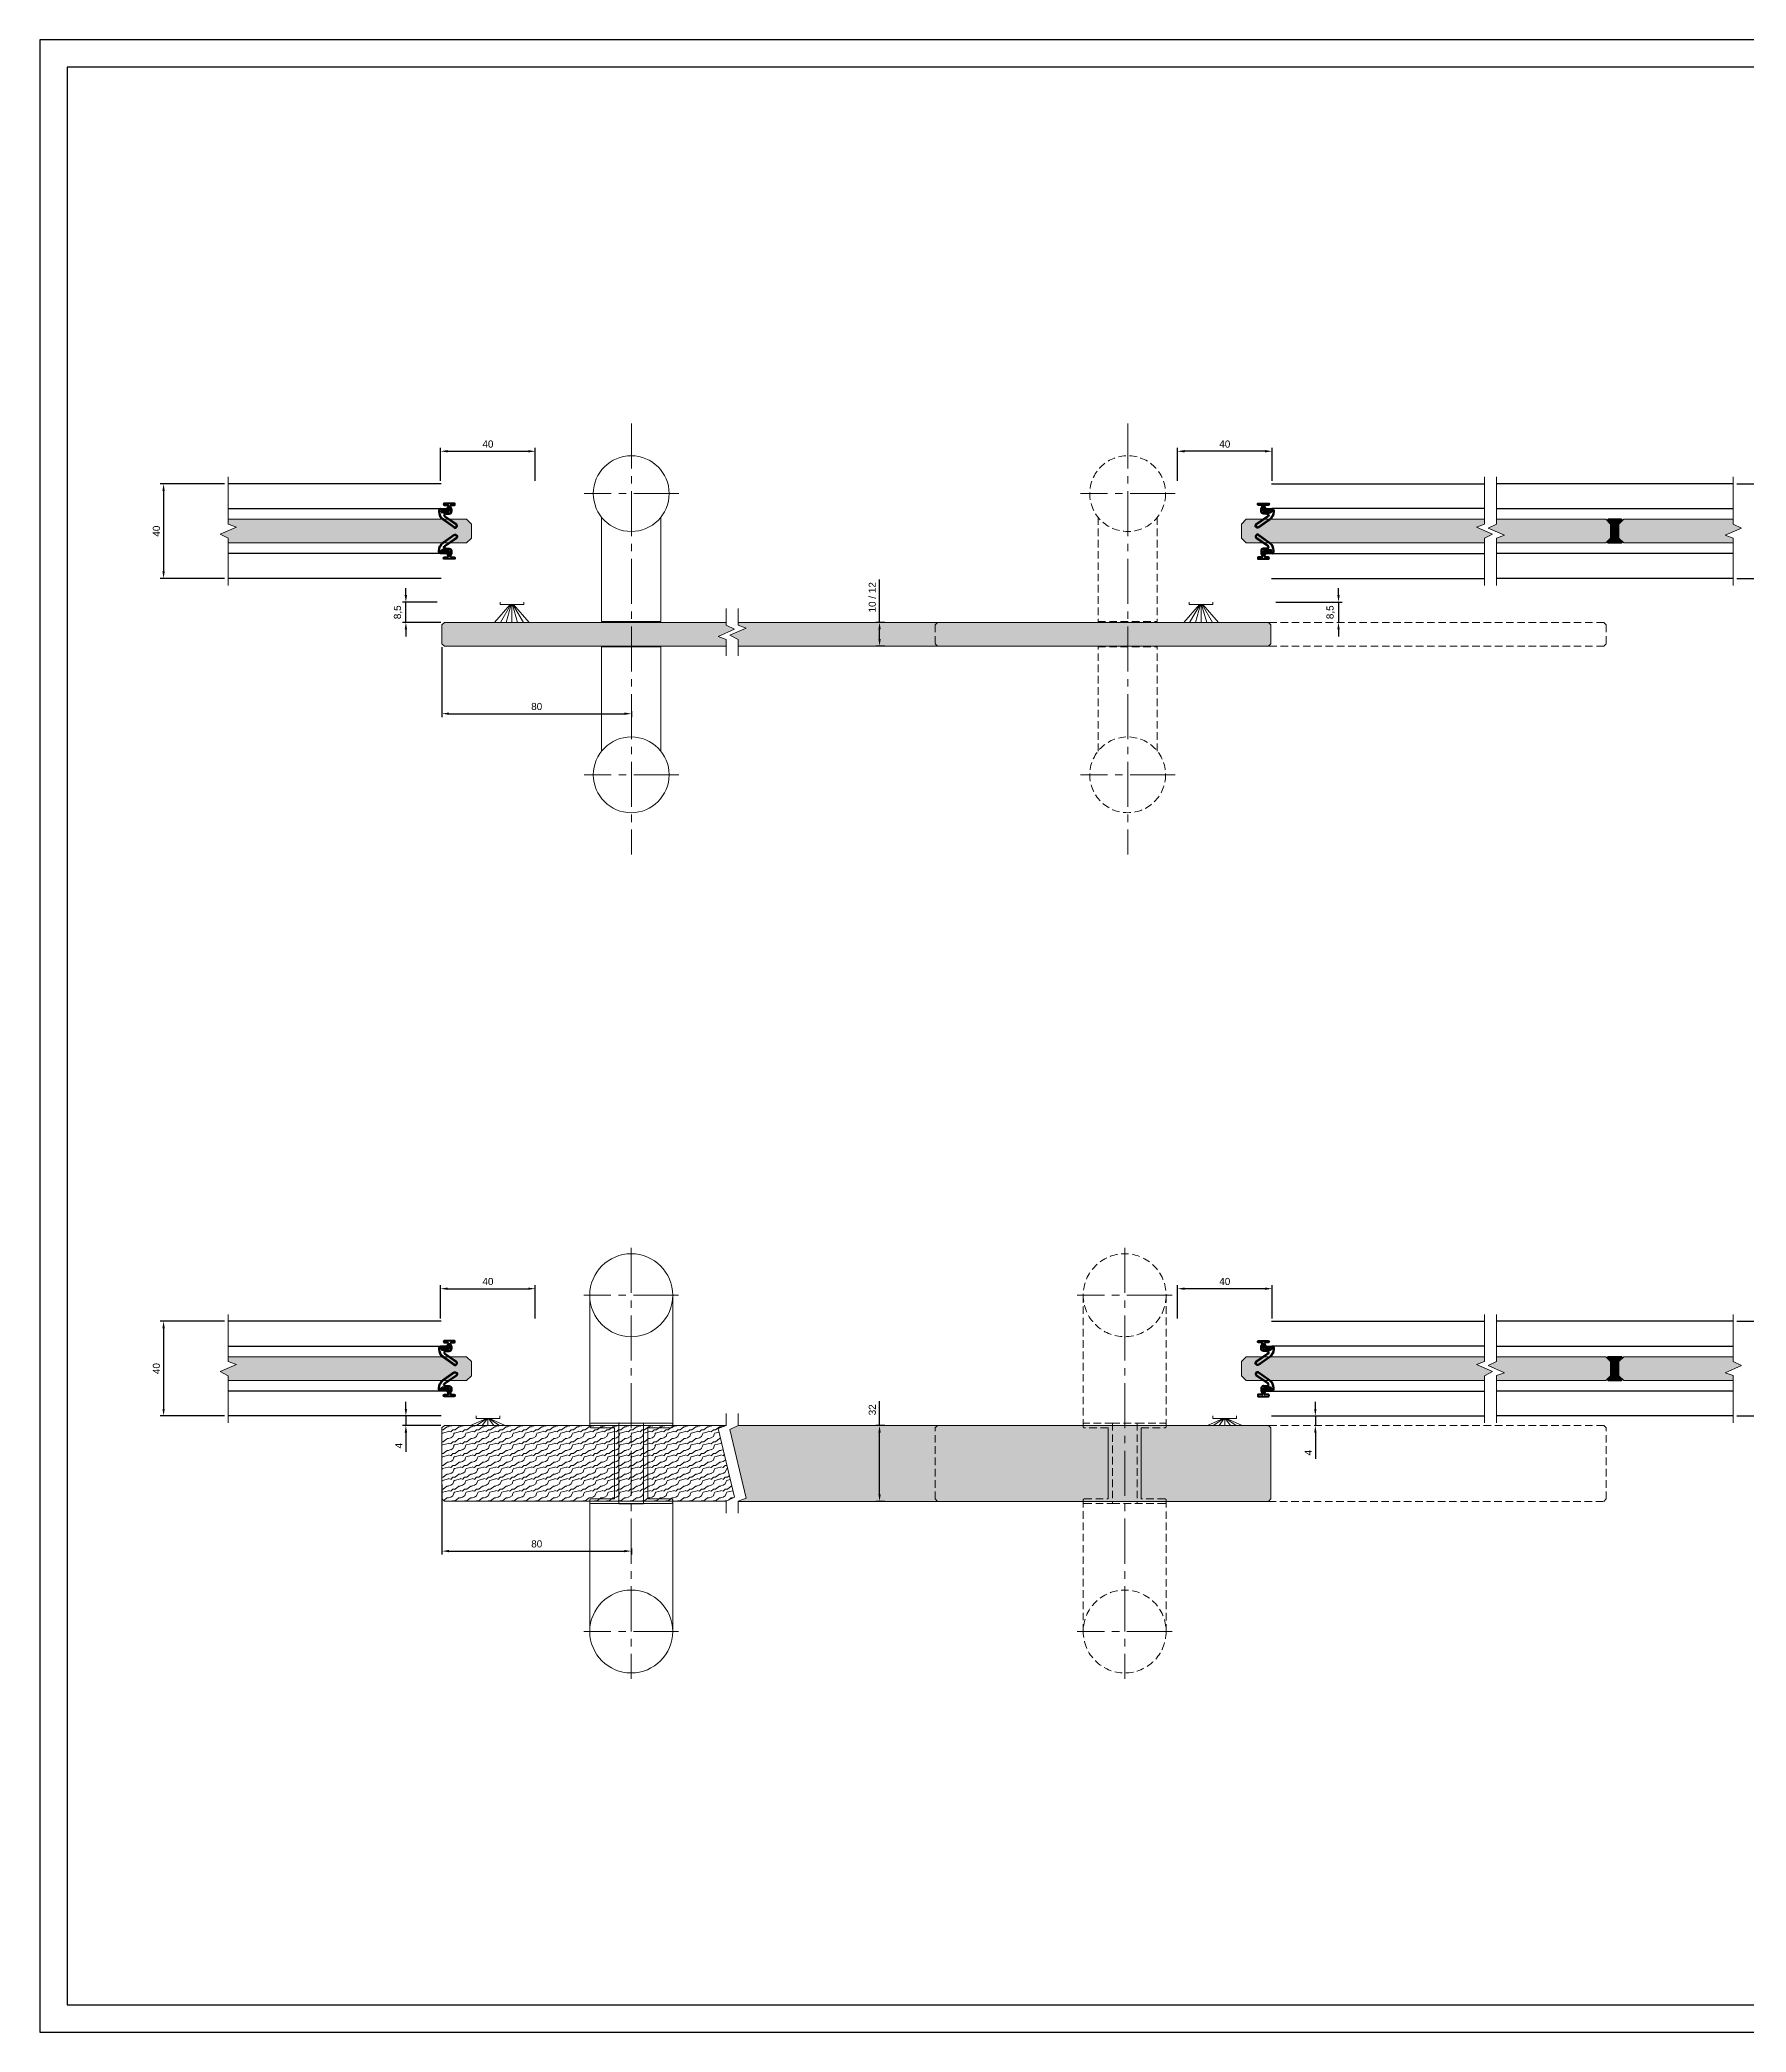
# Model space of a CAD drawing. Header units: millimetres. Extents: x 3394 to 4591, y 1370 to 2211.
# Drawn here: x 3394 to 4115, y 1370 to 2211 of the extents above; entities that cross this region are included whole.
import ezdxf

# ---------------------------------------------------------------- set-up
doc = ezdxf.new("R2010")
doc.units = ezdxf.units.MM
doc.linetypes.add('CENTER2', pattern=[28.575, 19.05, -3.175, 3.175, -3.175])
doc.linetypes.add('HIDDEN2', pattern=[4.7625, 3.175, -1.5875])
for name, color, linetype in [('48800_-_L2315', 7, 'Continuous'), ('48800_-_L3000', 7, 'Continuous'), ('_POLICARBONTAO_9', 7, 'Continuous'), ('Blocchi', 7, 'Continuous'), ('M MODERNUS 3', 6, 'Continuous'), ('PARTENZA_VERTICA', 7, 'Continuous'), ('POLICARBONATO_MO', 7, 'Continuous'), ('quote', 3, 'Continuous')]:
    doc.layers.add(name, color=color, linetype=linetype)
for name, color, linetype, lineweight in [('GLASS & JOINTS', 250, 'Continuous', 13), ('M CENTER', 11, 'CENTER2', 5), ('M HIDDEN', 8, 'HIDDEN2', 5), ('M MODERNUS', 3, 'Continuous', 20)]:
    doc.layers.add(name, color=color, linetype=linetype, lineweight=lineweight)
doc.layers.add('GLASS HATCH', color=7, linetype='Continuous', true_color=0xb8ffed, transparency=0.5)
doc.styles.get("Standard").update_dxf_attribs({"font": 'arial.ttf'})
doc.dimstyles.new('ISO-25$0', dxfattribs={"dimtxt": 3, "dimasz": 3, "dimexe": 1.5, "dimexo": 1.5, "dimgap": 1.5, "dimtad": 1, "dimtxsty": 'Standard', "dimcen": 2.5, "dimadec": 0, "dimazin": 0, "dimtfac": 1, "dimtmove": 0, "dimatfit": 3, "dimfxl": 0, "dimarcsym": 0})
pattern_1 = [(63.4349, (5023.7918, -2662.6565), (-5.0000065, -4.9999958), [0.67082, -10.50952]), (14.5742, (5024.09177, -2662.05655), (-135.0000110433, -34.9999644584), [2.58312, -255.72871]), (342.4744, (5021.59177, -2661.40655), (79.999984564, -25.000041342), [0.996245, -98.62805]), (45, (5022.5418, -2661.7065), (1e-15, 5.0000015), [1.27279, -5.798275]), (360, (5023.442, -2660.8065), (5, 5), [0.95, -4.05]), (39.0939, (5024.39177, -2660.80655), (54.99996955, 45.000040157), [2.061555, -101.01609]), (360, (5025.992, -2659.5065), (5, 5), [0.6, -4.4]), (17.5256, (5021.59177, -2659.50655), (-79.999984564, -25.000041342), [0.996245, -98.62805]), (33.6901, (5022.5418, -2659.2065), (-9.9999978, -5.00000667), [1.081665, -16.94609]), (69.7751, (5023.44177, -2658.60655), (20.000041678, 54.999986322), [1.012425, -100.22986])]

# ---------------------------------------------------------------- blocks, each defined once
blk = doc.blocks.new('Cartiglio A3')
at = {"color": 6}
for points in [[(0, 726.876), (0, 0), (1034.376, 0), (1034.376, 726.876)], [(10, 716.876), (10, 10), (1024.376, 10), (1024.376, 716.876)]]:
    blk.add_lwpolyline(points, close=True, dxfattribs=at)
blk = doc.blocks.new('*U24')
at = {"linetype": 'ByBlock', "lineweight": 0}
for p, q in [((-12.6, 49.36), (-12.6, 5.35)), ((12.4, 49.36), (12.4, 5.35)), ((-12.6, 5.35), (12.4, 5.35)), ((-12.6, -49.36), (-12.6, -5.35)), ((-12.6, -5.35), (12.4, -5.35)), ((12.4, -49.36), (12.4, -5.35))]:
    blk.add_line(p, q, dxfattribs=at)
for centre in [(-0.1, 59.35), (-0.1, -59.35)]:
    blk.add_circle(centre, 16, dxfattribs=at)
at = {"layer": 'M CENTER', "lineweight": 0}
for p, q in [((0, 89), (0, -93.02)), ((20, 59.35), (-20, 59.35)), ((20, -59.35), (-20, -59.35))]:
    blk.add_line(p, q, dxfattribs=at)
blk = doc.blocks.new('*U28')
for p, q in [((-7.3, 8.5), (-0.67, 1)), ((-4.86, 8.5), (-0.44, 1)), ((-0.22, 1), (-2.43, 8.5)), ((0, 1), (0, 8.5)), ((0.22, 1), (2.43, 8.5)), ((4.86, 8.5), (0.44, 1)), ((7.3, 8.5), (0.67, 1)), ((-5, 1), (5, 1)), ((-5, 0), (-5, 1)), ((5, 0), (5, 1))]:
    blk.add_line(p, q)
blk = doc.blocks.new('*U27')
at = {"linetype": 'ByBlock', "lineweight": 0}
for p, q in [((-17.5, 71), (-17.5, 15.5)), ((17.5, 15.5), (17.5, 71)), ((-5.2, 17), (-17, 17)), ((-5.2, 17), (5, 17)), ((-5.2, 17), (-5.2, -17)), ((5.2, 17), (5.2, -17)), ((5.2, 17), (17, 17)), ((-17.5, 16.5), (-17.5, 15.5)), ((-7, 15), (-17, 15)), ((-7, 15), (-7, -15)), ((-7, -15), (-7, 15)), ((7, 15), (7, -15)), ((7, 15), (17, 15)), ((7, -15), (7, 15)), ((17.5, 16.5), (17.5, 15.5)), ((-17.5, -71.02), (-17.5, -15.5)), ((-17.5, -15.5), (-17.5, -16.5)), ((-17, -15), (-7, -15)), ((17, -15), (7, -15)), ((17.5, -15.5), (17.5, -16.5)), ((17.5, -15.5), (17.5, -71.02)), ((-17, -17), (-5.2, -17)), ((17, -17), (5.2, -17))]:
    blk.add_line(p, q, dxfattribs=at)
for p, q in [((-5, 17), (-5.2, 17)), ((5, 17), (5.2, 17)), ((-5.2, -17), (5.2, -17))]:
    blk.add_line(p, q)
for centre in [(0, 70.96), (0, -70.99)]:
    blk.add_circle(centre, 17.5, dxfattribs=at)
for centre, start, end in [((-17, 16.5), 90, 180), ((17, 16.5), 0, 90), ((-17, 15.5), 180, 270), ((17, 15.5), 270, 0), ((-17, -15.5), 90, 180), ((-17, -16.5), 180, 270), ((17, -15.5), 0, 90), ((17, -16.5), 270, 0)]:
    blk.add_arc(centre, 0.5, start, end, dxfattribs=at)
at = {"layer": 'M CENTER', "lineweight": 0}
for p, q in [((0, 91), (0, -91.02)), ((20, 71), (-20, 71)), ((20, -71.02), (-20, -71.02))]:
    blk.add_line(p, q, dxfattribs=at)
blk = doc.blocks.new('*U26')
for p, q in [((-7.3, 4.04), (-0.67, 1)), ((-5, 1), (5, 1)), ((-5, 0), (-5, 1)), ((-4.86, 4.04), (-0.44, 1)), ((-0.22, 1), (-2.43, 4.04)), ((0, 1), (0, 4.04)), ((0.22, 1), (2.43, 4.04)), ((4.86, 4.04), (0.44, 1)), ((7.3, 4.04), (0.67, 1)), ((5, 0), (5, 1))]:
    blk.add_line(p, q)
blk = doc.blocks.new('48800')
at = {"layer": '48800_-_L3000', "linetype": 'Continuous', "lineweight": 5}
h = blk.add_hatch(dxfattribs=at)
h.set_pattern_fill('LINE', color=3, scale=2, angle=45, style=0)
h.set_pattern_definition([(45, (-6239.775, -3270.2284), (-4.490128, 4.490128), [])])
edge = h.paths.add_edge_path()
edge.add_arc((9.4, 2.41), 0.897, 334.12953, 494.36432)
edge.add_line((8.77, 3.05), (5.44, -1.86))
edge.add_arc((4.92, -1.52), 0.632, 270, 326.69915, ccw=False)
edge.add_arc((5, -1.51), 0.64, 180.31288, 262.86787, ccw=False)
edge.add_line((4.36, -1.52), (4.39, -0.03))
edge.add_arc((3.39, -0.03), 1, 0, 90)
edge.add_line((3.39, 0.97), (2.4, 0.97))
edge.add_arc((2.4, 0.71), 0.253, 90, 120)
edge.add_line((2.27, 0.93), (1.59, 0.54))
edge.add_arc((1.47, 0.76), 0.253, 270, 300, ccw=False)
edge.add_line((1.47, 0.51), (1.01, 0.51))
edge.add_line((1.01, 0.51), (1.01, 0.41))
edge.add_line((1.01, 0.41), (1.47, 0.41))
edge.add_arc((1.47, 0.76), 0.353, 270, 300)
edge.add_line((1.64, 0.45), (2.32, 0.85))
edge.add_arc((2.4, 0.71), 0.153, 90, 120, ccw=False)
edge.add_line((2.4, 0.87), (3.39, 0.87))
edge.add_arc((3.39, -0.03), 0.9, 0.06989, 90, ccw=False)
edge.add_line((4.29, -0.03), (4.26, -1.51))
edge.add_arc((5, -1.51), 0.74, 180.20051, 263.35004)
edge.add_arc((4.92, -1.52), 0.732, 269.51182, 326.6433)
edge.add_line((5.53, -1.92), (8.85, 2.99))
edge.add_arc((9.4, 2.41), 0.797, -25.27845, 133.65847, ccw=False)
edge.add_line((10.12, 2.07), (6.71, -2.69))
edge.add_arc((3.54, -0.42), 3.9, 270, 324.43426, ccw=False)
edge.add_line((3.54, -4.32), (3.25, -4.32))
edge.add_arc((3.27, -3.48), 0.839, 196.69401, 268.73177, ccw=False)
edge.add_line((2.47, -3.72), (2.5, -1.15))
edge.add_arc((2.15, -1.15), 0.353, 359.88621, 420)
edge.add_line((2.32, -0.85), (1.64, -0.45))
edge.add_arc((1.47, -0.76), 0.353, 60, 90)
edge.add_line((1.47, -0.41), (1.01, -0.41))
edge.add_line((1.01, -0.41), (1.01, -0.51))
edge.add_line((1.01, -0.51), (1.47, -0.51))
edge.add_arc((1.47, -0.76), 0.253, 60, 90, ccw=False)
edge.add_line((1.59, -0.54), (2.27, -0.93))
edge.add_arc((2.15, -1.15), 0.253, 0, 60, ccw=False)
edge.add_line((2.4, -1.15), (2.37, -3.74))
edge.add_arc((3.27, -3.48), 0.939, 195.73271, 268.8012)
edge.add_line((3.25, -4.42), (3.54, -4.42))
edge.add_arc((3.54, -0.42), 4, 270, 324.43426)
edge.add_line((6.8, -2.75), (10.2, 2.02))
at = {"layer": '48800_-_L2315', "color": 3, "linetype": 'Continuous', "lineweight": 50}
for p, q in [((2.37, 0.86), (2.37, 0.81)), ((2.37, 0.38), (2.37, 0.33)), ((3.25, 0.87), (3.25, 0.82)), ((2.37, -0.45), (2.37, -0.5)), ((2.37, -0.81), (2.37, -0.88)), ((3.25, -0.09), (3.25, -0.17)), ((3.25, -3.38), (3.25, -3.43)), ((3.25, -4.27), (3.25, -4.32))]:
    blk.add_line(p, q, dxfattribs=at)
at = {"layer": '48800_-_L3000', "color": 3, "linetype": 'Continuous', "lineweight": 50}
for p, q in [((0, 2.02), (0, -2.02)), ((0.76, 0.63), (0.76, 2.02)), ((1.47, 0.51), (1.01, 0.51)), ((1.01, 0.51), (1.01, 0.41)), ((1.01, 0.41), (1.47, 0.41)), ((1.96, 0.38), (1.01, 0.38)), ((2.27, 0.93), (1.59, 0.54)), ((1.64, 0.45), (2.32, 0.85)), ((2.35, 0.8), (1.7, 0.43)), ((1.7, 0.43), (1.96, 0.43)), ((3.39, 0.97), (2.4, 0.97)), ((2.4, 0.87), (3.39, 0.87)), ((3.39, 0.82), (2.4, 0.82)), ((8.77, 3.05), (5.44, -1.86)), ((5.53, -1.92), (8.85, 2.99)), ((8.88, 2.95), (5.57, -1.95)), ((6.67, -2.66), (10.07, 2.09)), ((10.12, 2.07), (6.71, -2.69)), ((6.8, -2.75), (10.2, 2.02)), ((0.76, -2.02), (0.76, -0.63)), ((1.01, -0.38), (2, -0.38)), ((1.47, -0.41), (1.01, -0.41)), ((1.01, -0.41), (1.01, -0.51)), ((1.01, -0.51), (1.47, -0.51)), ((1.59, -0.54), (2.27, -0.93)), ((2.32, -0.85), (1.64, -0.45)), ((2, -0.43), (1.7, -0.43)), ((1.7, -0.43), (2.35, -0.8)), ((2.4, -1.15), (2.37, -3.74)), ((2.47, -3.72), (2.5, -1.15)), ((2.55, -1.15), (2.52, -3.72)), ((2.95, -3.02), (2.95, -1.38)), ((3, -1.38), (3, -3.02)), ((3.25, -4.27), (3.54, -4.27)), ((3.54, -4.32), (3.25, -4.32)), ((3.25, -4.42), (3.54, -4.42)), ((3.76, -3.02), (3.76, -1.42)), ((3.81, -1.42), (3.81, -3.02)), ((4.21, -1.51), (4.24, -0.03)), ((4.29, -0.03), (4.26, -1.51)), ((4.36, -1.52), (4.39, -0.03))]:
    blk.add_line(p, q, dxfattribs=at)
for centre, radius, start, end in [((0.38, 2.02), 0.379, 0, 180), ((1.01, 0.63), 0.253, 180, 270), ((1.47, 0.76), 0.253, 270, 300), ((1.47, 0.76), 0.353, 270, 300), ((1.96, -1.42), 1.85, 0, 90), ((1.96, -1.42), 1.8, 0, 90), ((2.4, 0.71), 0.253, 90, 120), ((2.4, 0.71), 0.153, 90, 120), ((2.4, 0.71), 0.103, 90, 120), ((3.39, -0.03), 1, 0, 90), ((3.39, -0.03), 0.9, 0.06989, 90), ((3.39, -0.03), 0.85, 0.10937, 90), ((9.4, 2.41), 0.897, 334.12953, 134.36432), ((9.4, 2.41), 0.797, 334.72155, 133.65847), ((9.4, 2.41), 0.747, 335.06135, 133.25328), ((0.38, -2.02), 0.379, 180, 0), ((1.01, -0.63), 0.253, 90, 180), ((1.47, -0.76), 0.353, 60, 90), ((1.47, -0.76), 0.253, 60, 90), ((2, -1.38), 1, 0, 90), ((2, -1.38), 0.95, 0, 90), ((2.15, -1.15), 0.253, 0, 60), ((2.15, -1.15), 0.353, 359.88621, 60), ((2.15, -1.15), 0.403, 359.84598, 60), ((3.27, -3.48), 0.939, 195.73271, 268.8012), ((3.27, -3.48), 0.839, 196.69401, 268.73177), ((3.27, -3.48), 0.789, 197.24238, 268.6922), ((3.38, -3.02), 0.429, 180, 0), ((3.38, -3.02), 0.379, 180, 0), ((3.54, -0.42), 3.85, 270, 324.43426), ((3.54, -0.42), 3.9, 270, 324.43426), ((3.54, -0.42), 4, 270, 324.43426), ((5, -1.51), 0.79, 180.15251, 263.54516), ((5, -1.51), 0.74, 180.20051, 263.35004), ((5, -1.51), 0.64, 180.31288, 262.86787), ((4.92, -1.52), 0.732, 269.51182, 326.6433), ((4.92, -1.52), 0.782, 269.31452, 326.61948), ((4.92, -1.52), 0.632, 270, 326.69915)]:
    blk.add_arc(centre, radius, start, end, dxfattribs=at)
at = {"layer": 'PARTENZA_VERTICA', "color": 3, "linetype": 'Continuous', "lineweight": 50}
for p, q in [((2.2, 0.72), (2.2, 0.77)), ((2.2, 0.36), (2.2, 0.41)), ((2.2, -0.45), (2.2, -0.4)), ((2.2, -0.77), (2.2, -0.72))]:
    blk.add_line(p, q, dxfattribs=at)
blk = doc.blocks.new('POLICARBONATO 10 - H -')
at = {"layer": '_POLICARBONTAO_9'}
h = blk.add_hatch(color=256, dxfattribs=at)
h.dxf.hatch_style = 1
h.paths.add_polyline_path([(-1.28, 5, 0.668179), (-1.49, 4.49), (0, 3), (0, -3), (-1.49, -4.49, 0.668179), (-1.28, -5), (4.28, -5, 0.668179), (4.49, -4.49), (3, -3), (3, 3), (4.49, 4.49, 0.668179), (4.28, 5)])
for p, q in [((0, 3), (-1.49, 4.49)), ((0, 3), (0, -3)), ((4.49, 4.49), (3, 3)), ((3, -3), (3, 3))]:
    blk.add_line(p, q, dxfattribs=at)
at = {"layer": 'POLICARBONATO_MO'}
for p, q in [((4.28, 5), (-1.28, 5)), ((-1.49, -4.49), (0, -3)), ((-1.28, -5), (4.28, -5)), ((3, -3), (4.49, -4.49))]:
    blk.add_line(p, q, dxfattribs=at)
for centre, start, end in [((-1.28, 4.7), 90, 225), ((4.28, 4.7), 315, 90), ((-1.28, -4.7), 135, 270), ((4.28, -4.7), 270, 45)]:
    blk.add_arc(centre, 0.3, start, end, dxfattribs=at)
blk = doc.blocks.new('*D42')
at = {"layer": 'Defpoints', "color": 0, "transparency": 16777216}
for p in [(3473.64, 2023.59), (3446.36, 1983.59), (3473.64, 1983.59)]:
    blk.add_point(p, dxfattribs=at)
at = {"layer": 'quote', "color": 0, "lineweight": -2, "transparency": 16777216}
for p, q in [((3472.14, 2023.59), (3444.86, 2023.59)), ((3446.36, 2020.59), (3446.36, 1986.59)), ((3472.14, 1983.59), (3444.86, 1983.59))]:
    blk.add_line(p, q, dxfattribs=at)
at = {"layer": 'quote', "color": 0, "transparency": 16777216}
for points in [[(3445.86, 2020.59), (3446.86, 2020.59), (3446.36, 2023.59)], [(3445.86, 1986.59), (3446.86, 1986.59), (3446.36, 1983.59)]]:
    blk.add_solid(points, dxfattribs=at)
at = {"layer": 'quote', "color": 0, "transparency": 16777216, "insert": (3443.33, 2003.59), "char_height": 3, "attachment_point": 5, "rotation": 90}
blk.add_mtext('40', dxfattribs=at)
blk = doc.blocks.new('*D43')
at = {"layer": 'Defpoints', "color": 0, "transparency": 16777216}
for p in [(3603.29, 2037.31), (3563.29, 2023.29), (3603.29, 2023.29)]:
    blk.add_point(p, dxfattribs=at)
at = {"layer": 'quote', "color": 0, "lineweight": -2, "transparency": 16777216}
for p, q in [((3563.29, 2024.79), (3563.29, 2038.81)), ((3566.29, 2037.31), (3600.29, 2037.31)), ((3603.29, 2024.79), (3603.29, 2038.81))]:
    blk.add_line(p, q, dxfattribs=at)
at = {"layer": 'quote', "color": 0, "transparency": 16777216}
for points in [[(3566.29, 2037.81), (3566.29, 2036.81), (3563.29, 2037.31)], [(3600.29, 2037.81), (3600.29, 2036.81), (3603.29, 2037.31)]]:
    blk.add_solid(points, dxfattribs=at)
at = {"layer": 'quote', "color": 0, "transparency": 16777216, "insert": (3583.29, 2040.34), "char_height": 3, "attachment_point": 5}
blk.add_mtext('40', dxfattribs=at)
blk = doc.blocks.new('*D44')
at = {"layer": 'Defpoints', "color": 0, "transparency": 16777216}
for p in [(3874.39, 2037.31), (3874.39, 2023.29), (3914.39, 2023.29)]:
    blk.add_point(p, dxfattribs=at)
at = {"layer": 'quote', "color": 0, "lineweight": -2, "transparency": 16777216}
for p, q in [((3874.39, 2024.79), (3874.39, 2038.81)), ((3911.39, 2037.31), (3877.39, 2037.31)), ((3914.39, 2024.79), (3914.39, 2038.81))]:
    blk.add_line(p, q, dxfattribs=at)
at = {"layer": 'quote', "color": 0, "transparency": 16777216}
for points in [[(3877.39, 2037.81), (3877.39, 2036.81), (3874.39, 2037.31)], [(3911.39, 2037.81), (3911.39, 2036.81), (3914.39, 2037.31)]]:
    blk.add_solid(points, dxfattribs=at)
at = {"layer": 'quote', "color": 0, "transparency": 16777216, "insert": (3894.39, 2040.34), "char_height": 3, "attachment_point": 5}
blk.add_mtext('40', dxfattribs=at)
blk = doc.blocks.new('*D45')
at = {"layer": 'Defpoints', "color": 0, "transparency": 16777216}
for p in [(4109.04, 2023.59), (4109.04, 1983.59), (4130.29, 1983.59)]:
    blk.add_point(p, dxfattribs=at)
at = {"layer": 'quote', "color": 0, "lineweight": -2, "transparency": 16777216}
for p, q in [((4110.54, 2023.59), (4131.79, 2023.59)), ((4130.29, 2020.59), (4130.29, 1986.59)), ((4110.54, 1983.59), (4131.79, 1983.59))]:
    blk.add_line(p, q, dxfattribs=at)
at = {"layer": 'quote', "color": 0, "transparency": 16777216}
for points in [[(4129.79, 2020.59), (4130.79, 2020.59), (4130.29, 2023.59)], [(4129.79, 1986.59), (4130.79, 1986.59), (4130.29, 1983.59)]]:
    blk.add_solid(points, dxfattribs=at)
at = {"layer": 'quote', "color": 0, "transparency": 16777216, "insert": (4127.25, 2003.59), "char_height": 3, "attachment_point": 5, "rotation": 90}
blk.add_mtext('40', dxfattribs=at)
blk = doc.blocks.new('*D46')
at = {"layer": 'Defpoints', "color": 0, "transparency": 16777216}
for p in [(3914.39, 1973.59), (3942.4, 1965.09), (3942.4, 1965.09)]:
    blk.add_point(p, dxfattribs=at)
at = {"layer": 'quote', "color": 0, "lineweight": -2, "transparency": 16777216}
for p, q in [((3942.4, 1976.59), (3942.4, 1979.59)), ((3915.89, 1973.59), (3943.9, 1973.59)), ((3942.4, 1973.59), (3942.4, 1965.09)), ((3942.4, 1962.09), (3942.4, 1959.09))]:
    blk.add_line(p, q, dxfattribs=at)
at = {"layer": 'quote', "color": 0, "transparency": 16777216}
for points in [[(3941.9, 1976.59), (3942.9, 1976.59), (3942.4, 1973.59)], [(3941.9, 1962.09), (3942.9, 1962.09), (3942.4, 1965.09)]]:
    blk.add_solid(points, dxfattribs=at)
at = {"layer": 'quote', "color": 0, "transparency": 16777216, "insert": (3939.1, 1969.34), "char_height": 3, "attachment_point": 5, "rotation": 90}
blk.add_mtext('8,5', dxfattribs=at)
blk = doc.blocks.new('*D47')
at = {"layer": 'Defpoints', "color": 0, "transparency": 16777216}
for p in [(3548.66, 1973.59), (3563.39, 1973.59), (3564.89, 1965.09)]:
    blk.add_point(p, dxfattribs=at)
at = {"layer": 'quote', "color": 0, "lineweight": -2, "transparency": 16777216}
for p, q in [((3548.66, 1976.59), (3548.66, 1979.59)), ((3561.89, 1973.59), (3547.16, 1973.59)), ((3548.66, 1965.09), (3548.66, 1973.59)), ((3563.39, 1965.09), (3547.16, 1965.09)), ((3548.66, 1962.09), (3548.66, 1959.09))]:
    blk.add_line(p, q, dxfattribs=at)
at = {"layer": 'quote', "color": 0, "transparency": 16777216}
for points in [[(3548.16, 1976.59), (3549.16, 1976.59), (3548.66, 1973.59)], [(3548.16, 1962.09), (3549.16, 1962.09), (3548.66, 1965.09)]]:
    blk.add_solid(points, dxfattribs=at)
at = {"layer": 'quote', "color": 0, "transparency": 16777216, "insert": (3545.36, 1969.34), "char_height": 3, "attachment_point": 5, "rotation": 90}
blk.add_mtext('8,5', dxfattribs=at)
blk = doc.blocks.new('*D48')
at = {"layer": 'Defpoints', "color": 0, "transparency": 16777216}
for p in [(3563.89, 1956.09), (3643.89, 1929.08), (3643.89, 1926.54)]:
    blk.add_point(p, dxfattribs=at)
at = {"layer": 'quote', "color": 0, "lineweight": -2, "transparency": 16777216}
for p, q in [((3563.89, 1954.59), (3563.89, 1925.04)), ((3566.89, 1926.54), (3640.89, 1926.54)), ((3643.89, 1927.58), (3643.89, 1925.04))]:
    blk.add_line(p, q, dxfattribs=at)
at = {"layer": 'quote', "color": 0, "transparency": 16777216}
for points in [[(3566.89, 1927.04), (3566.89, 1926.04), (3563.89, 1926.54)], [(3640.89, 1927.04), (3640.89, 1926.04), (3643.89, 1926.54)]]:
    blk.add_solid(points, dxfattribs=at)
at = {"layer": 'quote', "color": 0, "transparency": 16777216, "insert": (3603.89, 1929.57), "char_height": 3, "attachment_point": 5}
blk.add_mtext('80', dxfattribs=at)
blk = doc.blocks.new('*D56')
at = {"layer": 'Defpoints', "color": 0, "transparency": 16777216}
for p in [(3748.63, 1965.09), (3752.4, 1965.09), (3752.4, 1955.09)]:
    blk.add_point(p, dxfattribs=at)
at = {"layer": 'quote', "color": 0, "lineweight": -2, "transparency": 16777216}
for p, q in [((3748.63, 1965.09), (3748.63, 1983.23)), ((3750.9, 1965.09), (3747.13, 1965.09)), ((3748.63, 1958.09), (3748.63, 1962.09)), ((3750.9, 1955.09), (3747.13, 1955.09))]:
    blk.add_line(p, q, dxfattribs=at)
at = {"layer": 'quote', "color": 0, "transparency": 16777216}
for points in [[(3748.13, 1962.09), (3749.13, 1962.09), (3748.63, 1965.09)], [(3748.13, 1958.09), (3749.13, 1958.09), (3748.63, 1955.09)]]:
    blk.add_solid(points, dxfattribs=at)
at = {"layer": 'quote', "color": 0, "transparency": 16777216, "insert": (3745.57, 1975.66), "char_height": 3, "attachment_point": 5, "rotation": 90}
blk.add_mtext('10 / 12', dxfattribs=at)
blk = doc.blocks.new('*D85')
at = {"layer": 'Defpoints', "color": 0, "transparency": 16777216}
for p in [(3473.64, 1670.09), (3446.36, 1630.09), (3473.64, 1630.09)]:
    blk.add_point(p, dxfattribs=at)
at = {"layer": 'quote', "color": 0, "lineweight": -2, "transparency": 16777216}
for p, q in [((3472.14, 1670.09), (3444.86, 1670.09)), ((3446.36, 1667.09), (3446.36, 1633.09)), ((3472.14, 1630.09), (3444.86, 1630.09))]:
    blk.add_line(p, q, dxfattribs=at)
at = {"layer": 'quote', "color": 0, "transparency": 16777216}
for points in [[(3445.86, 1667.09), (3446.86, 1667.09), (3446.36, 1670.09)], [(3445.86, 1633.09), (3446.86, 1633.09), (3446.36, 1630.09)]]:
    blk.add_solid(points, dxfattribs=at)
at = {"layer": 'quote', "color": 0, "transparency": 16777216, "insert": (3443.33, 1650.09), "char_height": 3, "attachment_point": 5, "rotation": 90}
blk.add_mtext('40', dxfattribs=at)
blk = doc.blocks.new('*D86')
at = {"layer": 'Defpoints', "color": 0, "transparency": 16777216}
for p in [(3603.29, 1683.81), (3563.29, 1669.79), (3603.29, 1669.79)]:
    blk.add_point(p, dxfattribs=at)
at = {"layer": 'quote', "color": 0, "lineweight": -2, "transparency": 16777216}
for p, q in [((3563.29, 1671.29), (3563.29, 1685.31)), ((3566.29, 1683.81), (3600.29, 1683.81)), ((3603.29, 1671.29), (3603.29, 1685.31))]:
    blk.add_line(p, q, dxfattribs=at)
at = {"layer": 'quote', "color": 0, "transparency": 16777216}
for points in [[(3566.29, 1684.31), (3566.29, 1683.31), (3563.29, 1683.81)], [(3600.29, 1684.31), (3600.29, 1683.31), (3603.29, 1683.81)]]:
    blk.add_solid(points, dxfattribs=at)
at = {"layer": 'quote', "color": 0, "transparency": 16777216, "insert": (3583.29, 1686.84), "char_height": 3, "attachment_point": 5}
blk.add_mtext('40', dxfattribs=at)
blk = doc.blocks.new('*D87')
at = {"layer": 'Defpoints', "color": 0, "transparency": 16777216}
for p in [(3874.39, 1683.81), (3874.39, 1669.79), (3914.39, 1669.79)]:
    blk.add_point(p, dxfattribs=at)
at = {"layer": 'quote', "color": 0, "lineweight": -2, "transparency": 16777216}
for p, q in [((3874.39, 1671.29), (3874.39, 1685.31)), ((3911.39, 1683.81), (3877.39, 1683.81)), ((3914.39, 1671.29), (3914.39, 1685.31))]:
    blk.add_line(p, q, dxfattribs=at)
at = {"layer": 'quote', "color": 0, "transparency": 16777216}
for points in [[(3877.39, 1684.31), (3877.39, 1683.31), (3874.39, 1683.81)], [(3911.39, 1684.31), (3911.39, 1683.31), (3914.39, 1683.81)]]:
    blk.add_solid(points, dxfattribs=at)
at = {"layer": 'quote', "color": 0, "transparency": 16777216, "insert": (3894.39, 1686.84), "char_height": 3, "attachment_point": 5}
blk.add_mtext('40', dxfattribs=at)
blk = doc.blocks.new('*D88')
at = {"layer": 'Defpoints', "color": 0, "transparency": 16777216}
for p in [(4109.04, 1670.09), (4109.04, 1630.09), (4130.29, 1630.09)]:
    blk.add_point(p, dxfattribs=at)
at = {"layer": 'quote', "color": 0, "lineweight": -2, "transparency": 16777216}
for p, q in [((4110.54, 1670.09), (4131.79, 1670.09)), ((4130.29, 1667.09), (4130.29, 1633.09)), ((4110.54, 1630.09), (4131.79, 1630.09))]:
    blk.add_line(p, q, dxfattribs=at)
at = {"layer": 'quote', "color": 0, "transparency": 16777216}
for points in [[(4129.79, 1667.09), (4130.79, 1667.09), (4130.29, 1670.09)], [(4129.79, 1633.09), (4130.79, 1633.09), (4130.29, 1630.09)]]:
    blk.add_solid(points, dxfattribs=at)
at = {"layer": 'quote', "color": 0, "transparency": 16777216, "insert": (4127.25, 1650.09), "char_height": 3, "attachment_point": 5, "rotation": 90}
blk.add_mtext('40', dxfattribs=at)
blk = doc.blocks.new('*D89')
at = {"layer": 'Defpoints', "color": 0, "transparency": 16777216}
for p in [(3914.09, 1630.09), (3932.62, 1626.05), (3932.62, 1626.05)]:
    blk.add_point(p, dxfattribs=at)
at = {"layer": 'quote', "color": 0, "lineweight": -2, "transparency": 16777216}
for p, q in [((3932.62, 1633.09), (3932.62, 1636.09)), ((3915.59, 1630.09), (3934.12, 1630.09)), ((3932.62, 1630.09), (3932.62, 1626.05)), ((3932.62, 1623.05), (3932.62, 1612.06))]:
    blk.add_line(p, q, dxfattribs=at)
at = {"layer": 'quote', "color": 0, "transparency": 16777216}
for points in [[(3932.12, 1633.09), (3933.12, 1633.09), (3932.62, 1630.09)], [(3932.12, 1623.05), (3933.12, 1623.05), (3932.62, 1626.05)]]:
    blk.add_solid(points, dxfattribs=at)
at = {"layer": 'quote', "color": 0, "transparency": 16777216, "insert": (3929.62, 1614.6), "char_height": 3, "attachment_point": 5, "rotation": 90}
blk.add_mtext('4', dxfattribs=at)
blk = doc.blocks.new('*D90')
at = {"layer": 'Defpoints', "color": 0, "transparency": 16777216}
for p in [(3548.66, 1630.09), (3548.66, 1630.09), (3564.89, 1626.09)]:
    blk.add_point(p, dxfattribs=at)
at = {"layer": 'quote', "color": 0, "lineweight": -2, "transparency": 16777216}
for p, q in [((3548.66, 1633.09), (3548.66, 1636.09)), ((3563.39, 1626.09), (3547.16, 1626.09)), ((3548.66, 1630.09), (3548.66, 1626.09)), ((3548.66, 1623.09), (3548.66, 1615.01))]:
    blk.add_line(p, q, dxfattribs=at)
at = {"layer": 'quote', "color": 0, "transparency": 16777216}
for points in [[(3548.16, 1633.09), (3549.16, 1633.09), (3548.66, 1630.09)], [(3548.16, 1623.09), (3549.16, 1623.09), (3548.66, 1626.09)]]:
    blk.add_solid(points, dxfattribs=at)
at = {"layer": 'quote', "color": 0, "transparency": 16777216, "insert": (3545.66, 1617.55), "char_height": 3, "attachment_point": 5, "rotation": 90}
blk.add_mtext('4', dxfattribs=at)
blk = doc.blocks.new('*D91')
at = {"layer": 'Defpoints', "color": 0, "transparency": 16777216}
for p in [(3563.89, 1602.59), (3643.89, 1575.58), (3643.89, 1573.04)]:
    blk.add_point(p, dxfattribs=at)
at = {"layer": 'quote', "color": 0, "lineweight": -2, "transparency": 16777216}
for p, q in [((3563.89, 1601.09), (3563.89, 1571.54)), ((3566.89, 1573.04), (3640.89, 1573.04)), ((3643.89, 1574.08), (3643.89, 1571.54))]:
    blk.add_line(p, q, dxfattribs=at)
at = {"layer": 'quote', "color": 0, "transparency": 16777216}
for points in [[(3566.89, 1573.54), (3566.89, 1572.54), (3563.89, 1573.04)], [(3640.89, 1573.54), (3640.89, 1572.54), (3643.89, 1573.04)]]:
    blk.add_solid(points, dxfattribs=at)
at = {"layer": 'quote', "color": 0, "transparency": 16777216, "insert": (3603.89, 1576.07), "char_height": 3, "attachment_point": 5}
blk.add_mtext('80', dxfattribs=at)
blk = doc.blocks.new('*D92')
at = {"layer": 'Defpoints', "color": 0, "transparency": 16777216}
for p in [(3748.63, 1626.05), (3752.4, 1626.05), (3752.4, 1594.05)]:
    blk.add_point(p, dxfattribs=at)
at = {"layer": 'quote', "color": 0, "lineweight": -2, "transparency": 16777216}
for p, q in [((3748.63, 1626.05), (3748.63, 1636.32)), ((3750.9, 1626.05), (3747.13, 1626.05)), ((3748.63, 1597.05), (3748.63, 1623.05)), ((3750.9, 1594.05), (3747.13, 1594.05))]:
    blk.add_line(p, q, dxfattribs=at)
at = {"layer": 'quote', "color": 0, "transparency": 16777216}
for points in [[(3748.13, 1623.05), (3749.13, 1623.05), (3748.63, 1626.05)], [(3748.13, 1597.05), (3749.13, 1597.05), (3748.63, 1594.05)]]:
    blk.add_solid(points, dxfattribs=at)
at = {"layer": 'quote', "color": 0, "transparency": 16777216, "insert": (3745.59, 1632.69), "char_height": 3, "attachment_point": 5, "rotation": 90}
blk.add_mtext('32 ', dxfattribs=at)

msp = doc.modelspace()

# ---------------------------------------------------------------- hatches: boundary and pattern name
at = {"layer": 'GLASS & JOINTS'}
h = msp.add_hatch(dxfattribs=at)
h.set_pattern_fill('LEGNO5', color=44, scale=5, angle=90, pattern_type=2)
h.set_pattern_definition(pattern_1)
h.paths.add_polyline_path([(3564.894, 1626.089), (3563.894, 1625.089), (3563.894, 1595.089), (3564.894, 1594.089), (3683.929, 1594.089), (3687.328, 1595.821), (3680.46, 1624.821), (3683.894, 1626.071), (3683.894, 1626.089)])
h = msp.add_hatch(dxfattribs=at)
h.set_pattern_fill('LEGNO5', color=44, scale=5, angle=90, pattern_type=2)
h.set_pattern_definition(pattern_1)
h.paths.add_polyline_path([(3688.859, 1626.053), (3685.46, 1624.321), (3692.328, 1595.321), (3688.894, 1594.071), (3688.894, 1594.053), (3912.894, 1594.053), (3913.894, 1595.053), (3913.894, 1625.053), (3912.894, 1626.053)])
at = {"layer": 'GLASS HATCH'}
h = msp.add_hatch(color=256, dxfattribs=at)
h.dxf.hatch_style = 1
h.paths.add_polyline_path([(3473.644, 1998.589), (3473.67, 2000.622), (3470.21, 2002.321), (3477.079, 2005.321), (3473.644, 2006.571), (3473.644, 2008.589), (3574.294, 2008.589), (3576.294, 2006.589), (3576.294, 2000.589), (3574.294, 1998.589)])
h = msp.add_hatch(color=256, dxfattribs=at)
h.dxf.hatch_style = 1
h.paths.add_polyline_path([(4004.044, 1998.589), (4004.018, 2000.622), (4007.478, 2002.321), (4000.61, 2005.321), (4004.044, 2006.571), (4004.044, 2008.589), (3903.394, 2008.589), (3901.394, 2006.589), (3901.394, 2000.589), (3903.394, 1998.589)])
h = msp.add_hatch(color=256, dxfattribs=at)
h.dxf.hatch_style = 1
h.paths.add_polyline_path([(4009.044, 2008.589), (4009.07, 2006.556), (4005.61, 2004.857), (4012.478, 2001.857), (4009.044, 2000.607), (4009.044, 1998.589), (4055.294, 1998.589), (4057.294, 2000.589), (4057.294, 2006.589), (4055.294, 2008.589)])
h = msp.add_hatch(color=256, dxfattribs=at)
h.dxf.hatch_style = 1
h.paths.add_polyline_path([(4109.044, 2008.589), (4109.018, 2006.556), (4112.478, 2004.857), (4105.61, 2001.857), (4109.044, 2000.607), (4109.044, 1998.589), (4062.794, 1998.589), (4060.794, 2000.589), (4060.794, 2006.589), (4062.794, 2008.589)])
h = msp.add_hatch(color=256, dxfattribs=at)
h.dxf.hatch_style = 1
h.paths.add_polyline_path([(3687.328, 1962.173), (3683.894, 1963.923), (3683.894, 1965.089), (3564.894, 1965.089), (3563.894, 1964.089), (3563.894, 1956.089), (3564.894, 1955.089), (3683.894, 1955.089), (3683.894, 1957.923), (3680.46, 1959.173)])
h.paths.add_polyline_path([(3912.894, 1955.089), (3913.894, 1956.089), (3913.894, 1964.089), (3912.894, 1965.089), (3688.894, 1965.089), (3688.894, 1963.923), (3692.328, 1962.673), (3685.46, 1959.673), (3688.894, 1957.923), (3688.894, 1955.089)])
h = msp.add_hatch(color=256, dxfattribs=at)
h.dxf.hatch_style = 1
h.paths.add_polyline_path([(3473.644, 1645.089), (3473.67, 1647.122), (3470.21, 1648.821), (3477.079, 1651.821), (3473.644, 1653.071), (3473.644, 1655.089), (3574.294, 1655.089), (3576.294, 1653.089), (3576.294, 1647.089), (3574.294, 1645.089)])
h = msp.add_hatch(color=256, dxfattribs=at)
h.dxf.hatch_style = 1
h.paths.add_polyline_path([(4004.044, 1645.089), (4004.018, 1647.122), (4007.478, 1648.821), (4000.61, 1651.821), (4004.044, 1653.071), (4004.044, 1655.089), (3903.394, 1655.089), (3901.394, 1653.089), (3901.394, 1647.089), (3903.394, 1645.089)])
h = msp.add_hatch(color=256, dxfattribs=at)
h.dxf.hatch_style = 1
h.paths.add_polyline_path([(4009.044, 1655.089), (4009.07, 1653.056), (4005.61, 1651.357), (4012.478, 1648.357), (4009.044, 1647.107), (4009.044, 1645.089), (4055.294, 1645.089), (4057.294, 1647.089), (4057.294, 1653.089), (4055.294, 1655.089)])
h = msp.add_hatch(color=256, dxfattribs=at)
h.dxf.hatch_style = 1
h.paths.add_polyline_path([(4109.044, 1655.089), (4109.018, 1653.056), (4112.478, 1651.357), (4105.61, 1648.357), (4109.044, 1647.107), (4109.044, 1645.089), (4062.794, 1645.089), (4060.794, 1647.089), (4060.794, 1653.089), (4062.794, 1655.089)])

# ---------------------------------------------------------------- linework, layer by layer
at = {"layer": 'Blocchi', "color": 5}
for p, q in [((3563.594, 2023.589), (3473.644, 2023.589)), ((3914.094, 2023.589), (4004.044, 2023.589)), ((4109.044, 2023.589), (4009.044, 2023.589)), ((3473.644, 2013.089), (3563.494, 2013.089)), ((4004.044, 2013.089), (3914.194, 2013.089)), ((4009.044, 2013.089), (4109.044, 2013.089)), ((3563.494, 1994.089), (3473.644, 1994.089)), ((3914.194, 1994.089), (4004.044, 1994.089)), ((4109.044, 1994.089), (4009.044, 1994.089)), ((3563.594, 1983.589), (3473.644, 1983.589)), ((3914.094, 1983.589), (4004.044, 1983.589)), ((4109.044, 1983.589), (4009.044, 1983.589)), ((3563.594, 1670.089), (3473.644, 1670.089)), ((3914.094, 1670.089), (4004.044, 1670.089)), ((4109.044, 1670.089), (4009.044, 1670.089)), ((3473.644, 1659.589), (3563.494, 1659.589)), ((4004.044, 1659.589), (3914.194, 1659.589)), ((4009.044, 1659.589), (4109.044, 1659.589)), ((3563.494, 1640.589), (3473.644, 1640.589)), ((3914.194, 1640.589), (4004.044, 1640.589)), ((4109.044, 1640.589), (4009.044, 1640.589)), ((3563.594, 1630.089), (3473.644, 1630.089)), ((3914.094, 1630.089), (4004.044, 1630.089)), ((4109.044, 1630.089), (4009.044, 1630.089))]:
    msp.add_line(p, q, dxfattribs=at)
at = {"layer": 'GLASS & JOINTS', "linetype": 'Continuous'}
for p, q in [((3563.894, 1964.089), (3564.894, 1965.089)), ((3563.894, 1956.089), (3563.894, 1964.089)), ((3683.894, 1965.089), (3564.894, 1965.089)), ((3912.894, 1965.089), (3688.894, 1965.089)), ((3913.894, 1964.089), (3912.894, 1965.089)), ((3913.894, 1964.089), (3913.894, 1956.089)), ((3564.894, 1955.089), (3563.894, 1956.089)), ((3683.894, 1955.089), (3564.894, 1955.089)), ((3912.894, 1955.089), (3688.894, 1955.089)), ((3913.894, 1956.089), (3912.894, 1955.089))]:
    msp.add_line(p, q, dxfattribs=at)
for points in [[(3473.644, 2026.468), (3473.644, 2006.571), (3477.079, 2005.321), (3470.21, 2002.321), (3473.644, 2000.571), (3473.644, 1980.709)], [(4004.044, 2026.468), (4004.044, 2006.571), (4000.61, 2005.321), (4007.478, 2002.321), (4004.044, 2000.571), (4004.044, 1980.709)], [(4009.044, 1980.709), (4009.044, 2000.607), (4012.478, 2001.857), (4005.61, 2004.857), (4009.044, 2006.607), (4009.044, 2026.468)], [(4109.044, 1980.709), (4109.044, 2000.607), (4105.61, 2001.857), (4112.478, 2004.857), (4109.044, 2006.607), (4109.044, 2026.468)], [(3473.644, 2008.589), (3574.294, 2008.589), (3576.294, 2006.589), (3576.294, 2000.589), (3574.294, 1998.589), (3473.644, 1998.589)], [(4004.044, 2008.589), (3903.394, 2008.589), (3901.394, 2006.589), (3901.394, 2000.589), (3903.394, 1998.589), (4004.044, 1998.589)], [(3683.894, 1950.923), (3683.894, 1957.923), (3680.46, 1959.173), (3687.328, 1962.173), (3683.894, 1963.923), (3683.894, 1970.923)], [(3688.894, 1970.923), (3688.894, 1963.923), (3692.328, 1962.673), (3685.46, 1959.673), (3688.894, 1957.923), (3688.894, 1950.923)], [(3473.644, 1672.968), (3473.644, 1653.071), (3477.079, 1651.821), (3470.21, 1648.821), (3473.644, 1647.071), (3473.644, 1627.209)], [(4004.044, 1672.968), (4004.044, 1653.071), (4000.61, 1651.821), (4007.478, 1648.821), (4004.044, 1647.071), (4004.044, 1627.209)], [(4009.044, 1627.209), (4009.044, 1647.107), (4012.478, 1648.357), (4005.61, 1651.357), (4009.044, 1653.107), (4009.044, 1672.968)], [(4109.044, 1627.209), (4109.044, 1647.107), (4105.61, 1648.357), (4112.478, 1651.357), (4109.044, 1653.107), (4109.044, 1672.968)], [(3473.644, 1655.089), (3574.294, 1655.089), (3576.294, 1653.089), (3576.294, 1647.089), (3574.294, 1645.089), (3473.644, 1645.089)], [(4004.044, 1655.089), (3903.394, 1655.089), (3901.394, 1653.089), (3901.394, 1647.089), (3903.394, 1645.089), (4004.044, 1645.089)]]:
    msp.add_lwpolyline(points, dxfattribs=at)
at = {"layer": 'GLASS & JOINTS'}
for points in [[(4009.044, 1998.589), (4055.294, 1998.589), (4057.294, 2000.589), (4057.294, 2006.589), (4055.294, 2008.589), (4009.044, 2008.589)], [(4109.044, 1998.589), (4062.794, 1998.589), (4060.794, 2000.589), (4060.794, 2006.589), (4062.794, 2008.589), (4109.044, 2008.589)], [(4009.044, 1645.089), (4055.294, 1645.089), (4057.294, 1647.089), (4057.294, 1653.089), (4055.294, 1655.089), (4009.044, 1655.089)], [(4109.044, 1645.089), (4062.794, 1645.089), (4060.794, 1647.089), (4060.794, 1653.089), (4062.794, 1655.089), (4109.044, 1655.089)]]:
    msp.add_lwpolyline(points, dxfattribs=at)
at = {"layer": 'GLASS & JOINTS', "color": 44}
for points in [[(3683.894, 1626.089), (3564.894, 1626.089), (3563.894, 1625.089), (3563.894, 1595.089), (3564.894, 1594.089), (3683.894, 1594.089)], [(3683.894, 1631.071), (3683.894, 1626.071), (3680.46, 1624.821), (3687.328, 1595.821), (3683.894, 1594.071), (3683.894, 1589.071)], [(3688.894, 1589.071), (3688.894, 1594.071), (3692.328, 1595.321), (3685.46, 1624.321), (3688.894, 1626.071), (3688.894, 1631.071)], [(3688.894, 1594.053), (3912.894, 1594.053), (3913.894, 1595.053), (3913.894, 1625.053), (3912.894, 1626.053), (3688.894, 1626.053)]]:
    msp.add_lwpolyline(points, dxfattribs=at)
at = {"layer": 'M HIDDEN'}
for p, q in [((3772.126, 1964.089), (3773.126, 1965.089)), ((3772.126, 1964.089), (3772.126, 1956.089)), ((4054.428, 1965.089), (3912.894, 1965.089)), ((4055.428, 1964.089), (4054.428, 1965.089)), ((4055.428, 1964.089), (4055.428, 1956.089)), ((3772.126, 1956.089), (3773.126, 1955.089)), ((4054.428, 1955.089), (3912.894, 1955.089)), ((4055.428, 1956.089), (4054.428, 1955.089)), ((3772.126, 1625.053), (3773.126, 1626.053)), ((3772.126, 1595.053), (3772.126, 1625.053)), ((3773.126, 1594.053), (3772.126, 1595.053))]:
    msp.add_line(p, q, dxfattribs=at)
msp.add_lwpolyline([(3912.894, 1594.053), (4054.428, 1594.053), (4055.428, 1595.053), (4055.428, 1625.053), (4054.428, 1626.053), (3912.894, 1626.053)], dxfattribs=at)

# ---------------------------------------------------------------- block references
at = {"xscale": 1.157006146853121, "yscale": 1.157006146853121, "zscale": 1.157006146853121}
msp.add_blockref('Cartiglio A3', (3394.12, 1369.981), dxfattribs=at)
for p, rotation in [((3566.994, 2015.33), 270), ((3910.694, 1991.848), 89.99999999999999), ((3566.994, 1661.83), 270), ((3910.694, 1638.348), 89.99999999999999)]:
    msp.add_blockref('48800', p, dxfattribs=dict(rotation=rotation))
at = {"xscale": -1}
for p, rotation in [((3910.694, 2015.33), 90), ((3566.994, 1991.848), 270), ((3910.694, 1661.83), 90), ((3566.994, 1638.348), 270)]:
    msp.add_blockref('48800', p, dxfattribs=dict(at, rotation=rotation))
at = {"layer": 'M HIDDEN'}
for name, p in [('*U24', (3853.494, 1960.089)), ('*U27', (3852.127, 1610.089))]:
    msp.add_blockref(name, p, dxfattribs=at)
at = {"layer": 'M MODERNUS', "rotation": 180}
for name, p in [('*U28', (3593.394, 1973.589)), ('*U26', (3583.294, 1630.089))]:
    msp.add_blockref(name, p, dxfattribs=at)
at = {"layer": 'M MODERNUS', "xscale": -1, "rotation": 180}
for name, p in [('*U28', (3884.394, 1973.589)), ('*U26', (3894.394, 1630.089))]:
    msp.add_blockref(name, p, dxfattribs=at)
at = {"layer": 'M MODERNUS 3', "lineweight": 5}
for name, p in [('*U24', (3643.894, 1960.089)), ('*U27', (3643.794, 1610.089))]:
    msp.add_blockref(name, p, dxfattribs=at)
at = {"layer": 'POLICARBONATO_MO'}
for p in [(4057.544, 2003.589), (4057.544, 1650.089)]:
    msp.add_blockref('POLICARBONATO 10 - H -', p, dxfattribs=at)

# ---------------------------------------------------------------- dimensions: what is measured, and where the dimension line sits
at = {"layer": 'quote'}
for base, p1, p2, picture, middle in [((3603.294, 2037.31), (3563.294, 2023.289), (3603.294, 2023.289), '*D43', (3583.294, 2040.341)), ((3874.394, 2037.31), (3914.394, 2023.289), (3874.394, 2023.289), '*D44', (3894.394, 2040.341)), ((3643.894, 1926.541), (3563.894, 1956.089), (3643.894, 1929.075), '*D48', (3603.894, 1929.573)), ((3603.294, 1683.81), (3563.294, 1669.789), (3603.294, 1669.789), '*D86', (3583.294, 1686.841)), ((3874.394, 1683.81), (3914.394, 1669.789), (3874.394, 1669.789), '*D87', (3894.394, 1686.841)), ((3643.894, 1573.041), (3563.894, 1602.589), (3643.894, 1575.575), '*D91', (3603.894, 1576.073))]:
    dim = msp.add_linear_dim(base=base, p1=p1, p2=p2, dimstyle='ISO-25$0', dxfattribs=at)
    dim.commit()
    dim.dimension.update_dxf_attribs({"geometry": picture, "text_midpoint": middle})
for base, p1, p2, picture, middle in [((3446.36, 1983.589), (3473.644, 2023.589), (3473.644, 1983.589), '*D42', (3443.328, 2003.589)), ((4130.285, 1983.589), (4109.044, 2023.589), (4109.044, 1983.589), '*D45', (4127.253, 2003.589)), ((3548.66, 1973.589), (3564.894, 1965.089), (3563.394, 1973.589), '*D47', (3545.357, 1969.339)), ((3942.399, 1965.089), (3914.394, 1973.589), (3942.399, 1965.089), '*D46', (3939.096, 1969.339)), ((3446.36, 1630.089), (3473.644, 1670.089), (3473.644, 1630.089), '*D85', (3443.328, 1650.089)), ((4130.285, 1630.089), (4109.044, 1670.089), (4109.044, 1630.089), '*D88', (4127.253, 1650.089))]:
    dim = msp.add_linear_dim(base=base, p1=p1, p2=p2, angle=90, dimstyle='ISO-25$0', dxfattribs=at)
    dim.commit()
    dim.dimension.update_dxf_attribs({"geometry": picture, "text_midpoint": middle})
for base, p1, p2, text, picture, middle in [((3748.625, 1965.089), (3752.405, 1955.089), (3752.405, 1965.089), '<> / 12', '*D56', (3748.625, 1975.659)), ((3748.625, 1626.053), (3752.405, 1594.053), (3752.405, 1626.053), '<> ', '*D92', (3748.625, 1632.685)), ((3932.617, 1626.053), (3914.094, 1630.089), (3932.617, 1626.053), '4', '*D89', (3932.617, 1614.602))]:
    dim = msp.add_linear_dim(base=base, p1=p1, p2=p2, angle=90, text=text, dimstyle='ISO-25$0', dxfattribs=at)
    dim.commit()
    dim.dimension.update_dxf_attribs({"geometry": picture, "text_midpoint": middle, "dimtype": 160})
dim = msp.add_linear_dim(base=(3548.66, 1630.089), p1=(3564.894, 1626.089), p2=(3548.66, 1630.089), angle=90, dimstyle='ISO-25$0', dxfattribs=at)
dim.commit()
dim.dimension.update_dxf_attribs({"geometry": '*D90', "text_midpoint": (3548.66, 1617.551), "dimtype": 160})

doc.saveas('drawing.dxf')
